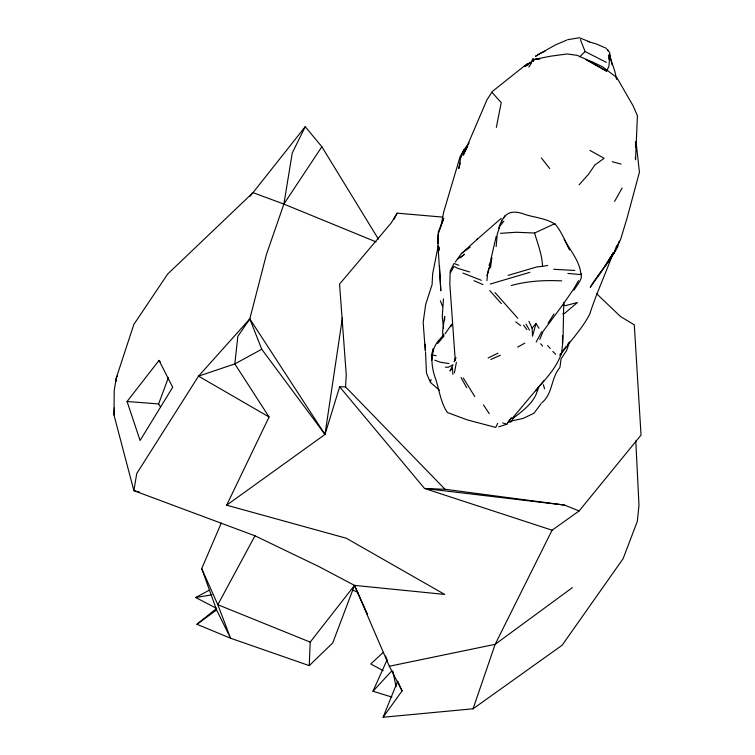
<?xml version="1.0" encoding="UTF-8"?>
<svg xmlns="http://www.w3.org/2000/svg" width="755" height="755" viewBox="0 0 755 755"><rect width="100%" height="100%" fill="white"/><g stroke="black" fill="none" stroke-linecap="round" stroke-linejoin="round"><path stroke-width="1.13" d="M438.891 247.14L438.891 250.566L438.91 247.178M444.638 319.931L444.676 316.458L442.647 331.039L442.987 336.9M305.246 126.689L292.251 153.02L283.88 204.086L266.411 254.548L249.811 318.884L237.834 336.352L234.833 363.919L269.073 416.986L226.66 505.189L346.3 538.24L444.676 594.421L354.501 585.38L318.685 566.467L254.973 535.805L133.89 490.637L113.967 414.995L114.231 390.495L116.298 377.906L133.843 324.433L167.648 274.065L252.991 192.648L305.246 126.689L321.847 146.725L378.406 239.09M508.096 275.377L536.965 266.911L542.505 266.355C542.184 254.926 537.777 243.931 534.568 233.031L516.25 232.257L500.414 233.333M438.183 234.21L437.872 243.384L440.816 290.798L439.495 266.015M508.03 422.083L510.918 422.036L513.919 417.506L512.626 418.515C522.403 411.447 537.192 400.282 537.758 387.372M563.749 302.67L563.126 334.861L562.484 343.478L562.532 335.55L562.626 344.091L561.597 352.745C556.945 367.77 545.45 378.963 535.654 390.76M209.078 590.297L195.696 597.526L216.638 608.398L196.932 624.281L230.586 638.22L309.248 665.627L310.192 642.118L354.501 585.38L367.459 614.155M596.677 293.752L620.421 316.458L634.294 324.867L641.033 435.097L579.132 510.946L564.447 505.057L445.035 489.278L345.554 386.89L346.243 374.593L339.552 284.107L391.269 222.867L397.111 213.155L442.864 217.119M113.967 414.995L114.411 408.04M116.081 381.388L116.298 377.906L117.431 375.905M486.947 280.605L487.409 275.084M497.677 423.281L495.761 427.415L467.458 419.959L447.422 412.523C440.514 402.443 439.344 389.957 435.512 378.595C430.105 363.853 429.444 345.582 444.025 335.805L437.711 343.544M496.12 246.574L497.252 234.192L500.027 225.858L503.868 221.206M537.635 390.75L537.89 388.136M443.468 298.914L442.26 316.647L443.496 328.038M490.514 267.761L491.684 258.389M431.671 360.182L433.162 348.885L431.247 356.162M226.66 505.189L324.99 434.446L342.449 317.6M496.356 127.378L501.226 102.633L492.043 92.393M438.268 241.185L437.872 243.384L438.325 231.889L443.751 218.365L438.542 233.153M454.416 372.942L456.388 362.296M441.024 225.811L443.61 212.344L460.097 156.653L463.9 149.924L469.1 142.874M455.614 358.559L455.256 360.38L449.829 284.144L450.169 271.083L454.01 263.457L458.832 265.345M439.344 390.156L430.435 382.436L431.039 379.472M438.202 245.941L432.681 273.593L432.077 284.654L425.678 304.425L423.168 322.347L425.291 351.15M490.863 259.427L496.224 236.296M488.863 268.072L487.126 275.622L490.316 264.099M601.98 270.46L590.221 287.344C599.461 271.772 613.853 258.521 619.26 241.1M533.219 61.674L533.766 59.598M538.976 328.265L535.946 323.565L532.53 336.183L532.096 328.114L528.877 321.29M460.305 163.061L458.804 168.535L460.531 158.71L463.9 149.924L463.004 153.208M139.581 492.156L133.89 490.637L136.731 473.536L198.527 376.15L249.811 318.884L261.74 349.244L324.99 434.446L339.656 386.815L345.554 386.89M569.515 341.93L566.637 350.48L561.05 358.842L559.917 367.506C550.867 377.774 553.019 393.6 541.835 402.802M383.087 717.25L402.085 690.882L397.677 681.152L383.087 717.25L473.074 708.794L495.157 644.326L552.075 530.208L579.132 510.946M616.75 245.564L613.947 253.104L596.507 278.34M160.504 406.898L158.607 403.925L168.459 377.557M455.803 357.493L454.208 361.673L455.765 357.898M489.004 265.458L491.939 257.955M531.331 62.571L532.643 58.814L533.643 58.739M539.816 339.363L543.072 331.379L562.456 305.228L573.413 289.392L578.566 280.634M201.708 568.628L217.836 604.717L230.586 638.22L216.6 609.955L201.708 568.628L221.272 523.073M613.032 253.312C605.614 273.688 596.393 293.374 589.806 313.929C582.265 328.85 570.251 340.826 560.767 354.501M613.088 253.095L611.89 255.869L613.353 253.019M498.621 228.435C503.717 212.929 510.38 208.701 526.207 214.854C536.003 217.695 546.79 218.61 555.425 224.405C561.663 231.945 565.155 241.222 569.478 249.896M613.268 252.812L607.294 262.768L610.106 257.936M391.902 697.082L372.97 691.24L387.098 659.842M450.877 326.783L451.801 324.848M606.435 71.47L608.945 66.298L609.795 55.002L609.681 52.605L607.567 49.679M394.006 219.356L397.111 213.155M613.381 252.982L604.793 266.288M536.182 342.043L541.712 331.719M254.973 535.805L217.836 604.717L310.192 642.118M450.461 272.687L453.944 266.43L457.841 268.365L469.695 271.979M614.57 201.425L622.101 188.042M503.83 217.902L505.246 215.439M618.015 246.366L613.947 253.104L620.544 239.609L627.084 218.044L639.419 172.253L636.078 141.846M548.092 323.206L553.972 313.967M528.868 67.053L531.539 62.91M250.075 196.319L252.991 192.648L283.88 204.086L321.847 146.725M438.797 341.468L443.817 334.229M445.101 333.795L451.783 324.188M455.322 262.06L461.362 253.567L477.453 239.099M573.942 290.147L579.802 281.322L581.265 277.916L581.388 273.81M467.751 146.083L462.324 153.567L467.666 146.14L463.277 155.143L486.909 99.915L492.326 91.515L526.546 64.203L530.963 62.533M559.634 355.209L560.946 353.425M541.109 403.623L534.04 413.211L523.055 418.44L510.682 421.158M562.919 350.773L566.212 346.347M567.534 344.582L568.855 342.817M507.143 423.451L511.475 417.826L508.719 421.233M159.031 360.399L172.687 387.287L140.09 440.467L127.066 401.509L159.031 360.399L160.456 362.249M543.874 380.728L512.928 417.553M532.096 328.114L535.946 323.565M579.123 184.786L588.353 174.49L594.836 165.043L604.113 158.286L589.938 150.396M579.727 56.795L585.078 51.548L606.416 62.391M372.97 691.24L391.836 670.827M309.248 665.627L332.71 642.977L354.501 585.38L389.316 666.25L402.085 690.882M476.981 239.524L501.216 218.327M383.408 652.245L370.752 663.985L383.153 670.685M460.371 257.776L464.57 254.209L457.974 258.814M572.384 587.626L495.157 644.326L389.316 666.25M196.932 624.281L216.6 609.955M461.918 253.104L470.214 247.111M473.074 708.794L562.154 645.204L623.083 558.719L637.324 521.337L638.975 505.189L635.785 440.882M635.276 157.484L635.55 159.749L637.418 115.704L633.124 105.842L616.958 77.765L602.735 66.921L592.128 61.731L585.974 59.721L606.68 71.187L586.578 59.56L577.169 55.341L567.128 53.964L550.64 56.191L535.125 59.22L524.48 66.572L528.566 64.609M535.72 56.012L555.472 44.894L566.665 40.128M534.568 233.031L552.443 224.763L555.029 223.839L555.425 224.405M517.647 347.13L524.838 343.138M261.74 349.244L234.833 363.919L198.527 376.15L269.073 416.986M488.117 357.983L497.951 353.189M490.816 359.446L500.414 355.265M545.148 51.227L540.316 53.275L535.663 56.304M507.568 423.98L498.715 426.849M529.85 272.338L490.24 284.04M562.664 313.863L564.712 313.316L577.452 302.5L564.891 305.766L563.296 304.142M511.286 285.532C527.669 280.954 544.846 280.048 561.767 280.888M542.505 266.355L547.611 265.449M567.618 39.713L579.359 37.75L589.476 41.799M195.696 597.526L211.928 594.827M535.125 59.22L539.787 59.211M553.67 269.271L574.763 270.46M445.356 367.166L448.206 367.279L453.038 364.797L449.98 371.045L452.453 367.874L452.896 374.367M445.035 489.278L424.536 488.476L339.656 386.815M567.854 273.433L580.897 274.603C580.095 261.39 570.176 250.556 564.202 239.222M127.066 401.509L158.607 403.925M448.998 363.542L440.373 362.24L434.776 360.201M564.447 505.057L424.536 488.476L552.075 530.208M432.134 354.973L436.211 355.728M612.277 161.73L621.063 164.043M587.72 41.44L596.233 43.922L606.303 48.32M482.974 284.578L473.923 280.69M502.726 422.913L505.935 424.008M481.322 280.303L462.919 273.065M283.88 204.086L376.056 241.883M352.462 590.051L357.889 592.345M515.75 321.857L520.61 325.603M552.849 351.424L555.68 354.369M501.395 303.642L489.806 290.637M547.668 345.62L550.197 348.461M495.016 292.562L517.798 318.261M540.646 343.78L542.6 346.045M541.354 157.946L549.706 168.525M523.526 325.084L526.877 329.642M463.287 378.01L474.81 396.583M483.464 404.906L489.259 413.674M606.831 49.122L607.879 50.727M249.811 318.884L324.99 434.446M525.971 324.046L529.472 330.105M461.031 377.5L466.666 387.692M585.078 51.548L580.416 39.637M430.435 382.436L426.471 373.112L425.537 352.34M440.344 300.83L442.515 306.256M610.776 59.145L614.938 71.716L616.599 79.445M385.616 655.982L386.985 660.493M543.364 384.71L544.553 388.787M609.842 54.615L612.012 64.76M392.845 671.091L396.064 686.805M635.389 145.328L635.719 147.546L635.493 141.921M608.483 55.058L608.832 59.381M501.613 220.177L501.764 221.998M425.15 344.157L425.424 350.009"/></g></svg>
